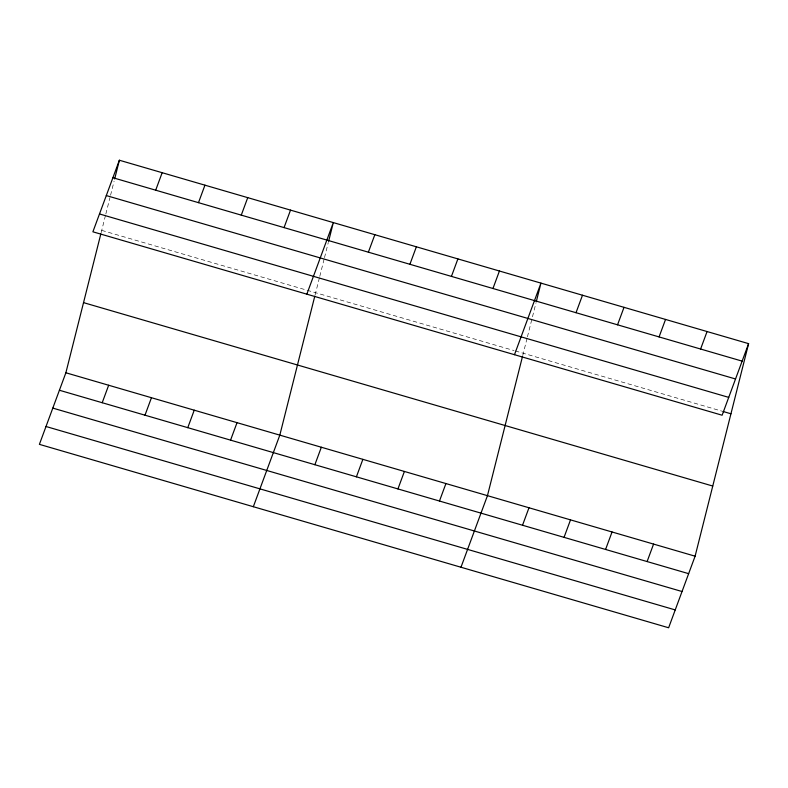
<?xml version="1.0" encoding="UTF-8"?>
<svg xmlns="http://www.w3.org/2000/svg" width="788" height="788" viewBox="0 0 788 788"><rect width="100%" height="100%" fill="white"/><g stroke="black" fill="none" stroke-linecap="round" stroke-linejoin="round"><path stroke-width="0.59" stroke-dasharray="3.94 2.96" d="M101.14 232.696L105.543 215.173M105.838 214.001L109.956 197.64M110.547 195.296L114.083 181.27M315.072 295.057L319.485 277.534M319.78 276.361L324.193 258.828M324.489 257.656L328.31 242.468M522.72 355.585L527.123 338.062M527.418 336.89L535.958 302.996M101.721 230.372L514.072 350.571M515.224 350.906L721.719 411.1"/><path stroke-width="1.18" d="M748.6 343.647L722.123 415.227L92.895 231.81L119.372 160.23L748.6 343.647L695.105 556.19L668.628 627.77L39.4 444.353L65.877 372.773L100.844 233.869M114.664 178.935L119.372 160.23M314.776 296.229L279.819 435.134L253.332 506.714M328.606 241.295L333.314 222.59L306.837 294.17M522.424 356.757L487.457 495.662L460.98 567.242M536.244 301.824L540.952 283.119L514.475 354.699M155.699 190.184L162.161 172.7M102.204 402.727L108.665 385.243M198.487 202.654L204.949 185.17M144.992 415.197L151.454 397.713M241.276 215.124L247.737 197.65M187.771 427.667L194.242 410.184M284.054 227.604L290.526 210.12M230.559 440.137L237.03 422.663M368.37 252.18L374.842 234.696M314.875 464.723L321.346 447.239M409.908 264.285L416.369 246.802M356.403 476.829L362.874 459.345M451.435 276.391L457.897 258.907M397.94 488.934L404.402 471.451M492.963 288.497L499.425 271.013M439.468 501.03L445.929 483.556M576.018 312.708L582.49 295.224M522.523 525.241L528.984 507.767M617.546 324.814L624.017 307.33M564.05 537.347L570.522 519.873M659.073 336.919L665.545 319.435M605.578 549.453L612.049 531.979M700.601 349.025L707.072 331.541M647.106 561.558L653.577 544.084M112.911 177.714L742.138 361.131M106.301 195.562L735.529 378.979M99.505 213.962L728.723 397.379M722.872 411.434L730.949 413.789M83.528 302.631L712.756 486.048M65.877 372.773L695.105 556.19M59.415 390.247L688.633 573.664M52.806 408.105L682.034 591.522M46 426.495L675.227 609.922"/></g></svg>
